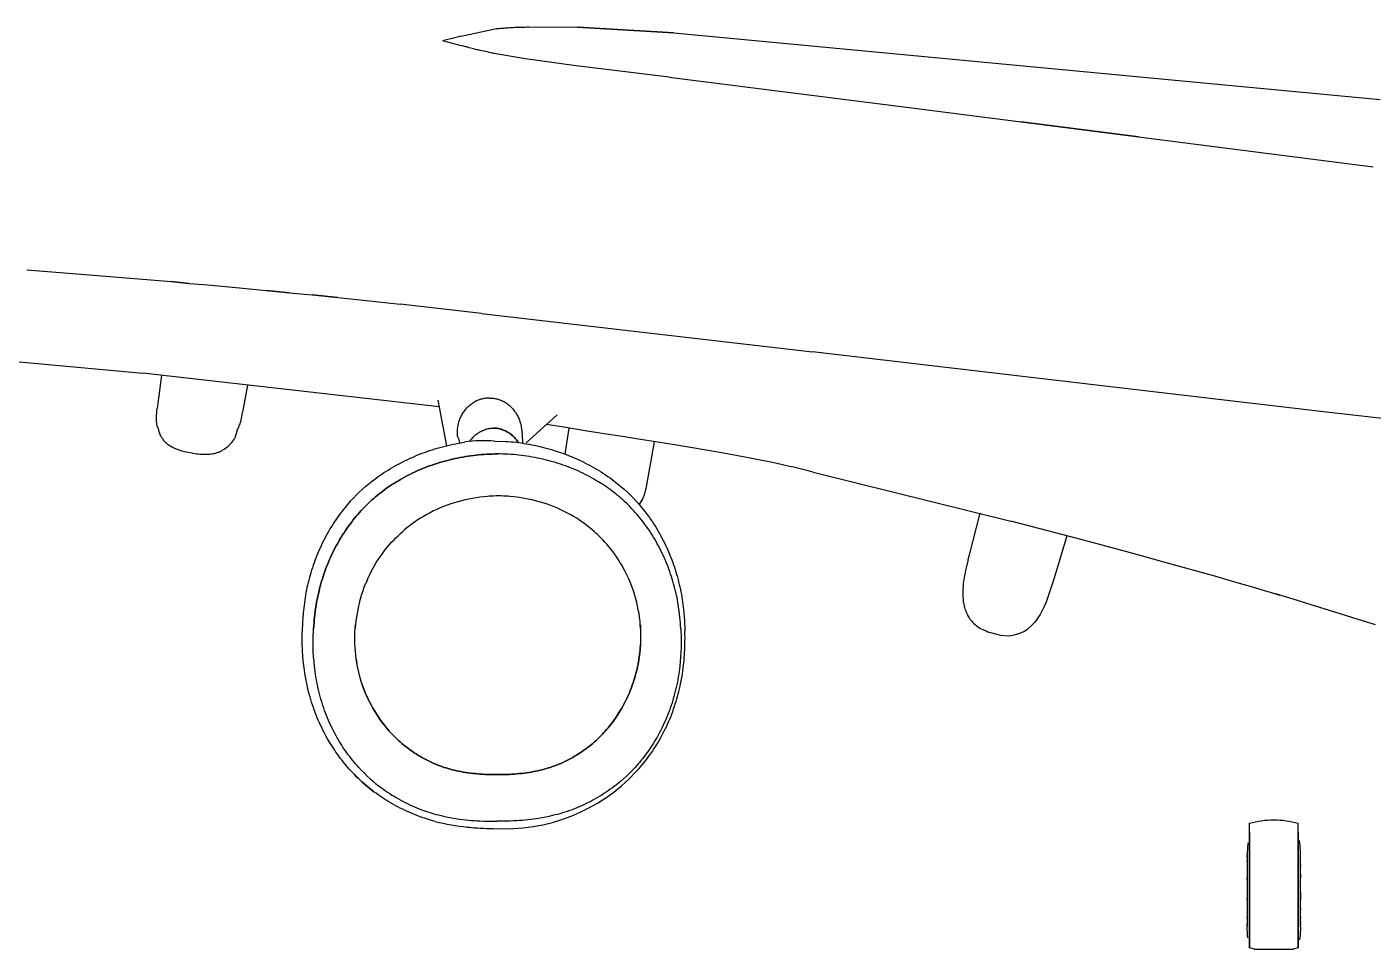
# Model space of a CAD drawing. Header units: metres. Extents: x -35769 to 135608, y -97159 to 12469.
# Drawn here: x 76402 to 89818, y -11624 to -2433 of the extents above; entities that cross this region are included whole.
import ezdxf

# ---------------------------------------------------------------- set-up
doc = ezdxf.new("R2010")
doc.units = ezdxf.units.M
doc.layers.get('0').update_dxf_attribs({"linetype": 'CONTINUOUS'})

msp = doc.modelspace()

# ---------------------------------------------------------------- linework, layer by layer
for p, q in [((80731, -2524), (80628, -2551)), ((80731, -2524), (81081, -2450)), ((81405, -2433), (81888, -2437)), ((81405, -2433), (81888, -2437)), ((82850, -2492), (81888, -2437)), ((81888, -2437), (82850, -2492)), ((82850, -2492), (89888, -3156)), ((80546, -2572), (80566, -2566)), ((80721, -2617), (80546, -2572)), ((80628, -2551), (80566, -2566)), ((81372, -2750), (81055, -2697)), ((81848, -2819), (81372, -2751)), ((82803, -2934), (81848, -2819)), ((79999, -5183), (80121, -5197)), ((80931, -5291), (80121, -5197)), ((70775, -5264), (77557, -5884)), ((80931, -5291), (84231, -5670)), ((89355, -6273), (84231, -5670)), ((80512, -6221), (77557, -5884)), ((77744, -5906), (77700, -6232)), ((78600, -6003), (78552, -6273)), ((80587, -6607), (80499, -6153)), ((81378, -6579), (81687, -6299)), ((81687, -6299), (81378, -6579)), ((92254, -6603), (89355, -6273)), ((81801, -6431), (81764, -6691)), ((82577, -7017), (82657, -6568)), ((84239, -6871), (86206, -7359)), ((85900, -7281), (85793, -7694)), ((86765, -7505), (86640, -7928)), ((86640, -7928), (86567, -8147)), ((86556, -8175), (86541, -8208)), ((86567, -8147), (86556, -8175)), ((86442, -8370), (86409, -8404)), ((86467, -8339), (86442, -8370)), ((88586, -10459), (88586, -10370)), ((88586, -10459), (88586, -10370)), ((88586, -11036), (88586, -10459)), ((88586, -10459), (88586, -11036)), ((89072, -10459), (89072, -10370)), ((89072, -10459), (89072, -10370)), ((89072, -10459), (89072, -11036)), ((89072, -11036), (89072, -10459)), ((88569, -10567), (88564, -10673)), ((88564, -10673), (88564, -11036)), ((89094, -11036), (89094, -10673)), ((88564, -11036), (88564, -11400)), ((88564, -11138), (88564, -11118)), ((88586, -11613), (88586, -11036)), ((88586, -11036), (88586, -11613)), ((89072, -11036), (89072, -11613)), ((89072, -11613), (89072, -11036)), ((89094, -11400), (89094, -11036)), ((89094, -11057), (89094, -11077)), ((89094, -11077), (89094, -11098)), ((89094, -11098), (89094, -11118)), ((89094, -11118), (89094, -11138)), ((88637, -11624), (88586, -11613)), ((88637, -11624), (89020, -11624)), ((88713, -11624), (88771, -11624)), ((88771, -11624), (88843, -11624)), ((88843, -11624), (88915, -11624)), ((88915, -11624), (88982, -11624)), ((88982, -11624), (89017, -11624)), ((89072, -11613), (89020, -11624))]:
    msp.add_line(p, q)
at = {"ltscale": 0.449428}
msp.add_line((77803, -6592), (77789, -6580), dxfattribs=at)
at = {"ltscale": 0.449412}
msp.add_line((77842, -6618), (77827, -6609), dxfattribs=at)
at = {"ltscale": 0.275366}
msp.add_line((88564, -10688), (88564, -10677), dxfattribs=at)
at = {"ltscale": 0.31665}
msp.add_line((88564, -10712), (88564, -10699), dxfattribs=at)
at = {"ltscale": 0.372778}
msp.add_line((88564, -10755), (88564, -10740), dxfattribs=at)
at = {"ltscale": 0.420801}
msp.add_line((89094, -10786), (89094, -10803), dxfattribs=at)
at = {"ltscale": 0.496045}
msp.add_line((88564, -10934), (88564, -10915), dxfattribs=at)
at = {"ltscale": 0.4802}
msp.add_line((89094, -10876), (89094, -10895), dxfattribs=at)
at = {"ltscale": 0.488721}
msp.add_line((89094, -10895), (89094, -10915), dxfattribs=at)
at = {"ltscale": 0.459741}
msp.add_line((89094, -11216), (89094, -11234), dxfattribs=at)
at = {"ltscale": 0.389722}
for p, q in [((88564, -11318), (88564, -11302)), ((89094, -11302), (89094, -11318))]:
    msp.add_line(p, q, dxfattribs=at)
at = {"ltscale": 0.296362}
for p, q in [((88564, -11385), (88564, -11373)), ((89094, -11373), (89094, -11385))]:
    msp.add_line(p, q, dxfattribs=at)
at = {"ltscale": 0.336182}
msp.add_line((89094, -11347), (89094, -11361), dxfattribs=at)
for points in [[(81081, -2450), (81095, -2449), (81108, -2448), (81122, -2446), (81136, -2445), (81151, -2444), (81166, -2443), (81181, -2442), (81196, -2441), (81212, -2440), (81228, -2439), (81244, -2438), (81261, -2437), (81278, -2437), (81295, -2436), (81313, -2435), (81331, -2435), (81349, -2434), (81367, -2434), (81386, -2433), (81405, -2433)], [(80810, -2640), (80785, -2633), (80772, -2630), (80752, -2625), (80737, -2621), (80721, -2617)], [(81055, -2697), (81046, -2695), (81037, -2693), (81020, -2690), (81003, -2686), (80986, -2683), (80970, -2679), (80953, -2676), (80937, -2672), (80921, -2668), (80910, -2665), (80898, -2663), (80887, -2660), (80876, -2657), (80854, -2651), (80839, -2648), (80810, -2640)], [(82803, -2934), (85142, -3231), (86311, -3379), (87480, -3528), (86311, -3379), (87480, -3528), (89818, -3827)], [(76402, -4853), (77105, -4910), (77474, -4941), (77839, -4972), (78020, -4989), (77839, -4972), (78022, -4989), (78205, -5005), (78380, -5021), (78554, -5037), (78787, -5059), (79018, -5082), (78787, -5059), (79018, -5082), (79245, -5104), (79501, -5130), (79245, -5104), (79501, -5130), (79753, -5157), (79999, -5183)], [(80694, -6514), (80693, -6501), (80693, -6488), (80693, -6475), (80693, -6462), (80694, -6443), (80696, -6423), (80700, -6404), (80704, -6385), (80706, -6374), (80710, -6363), (80713, -6353), (80717, -6342), (80721, -6332), (80725, -6322), (80730, -6312), (80735, -6302), (80740, -6292), (80746, -6283), (80752, -6274), (80758, -6265), (80765, -6256), (80772, -6247), (80779, -6239), (80786, -6231), (80793, -6223), (80801, -6216), (80809, -6209), (80817, -6202), (80826, -6195), (80834, -6189), (80843, -6183), (80852, -6177), (80864, -6170)], [(81012, -6132), (80993, -6133), (80983, -6134), (80974, -6135), (80964, -6136), (80955, -6138), (80945, -6139), (80936, -6142), (80927, -6144), (80918, -6147), (80909, -6150), (80900, -6153), (80882, -6161), (80865, -6170)], [(81012, -6132), (81023, -6133), (81034, -6133), (81045, -6134), (81055, -6135), (81066, -6137), (81076, -6139), (81086, -6141), (81096, -6144), (81106, -6147), (81115, -6150), (81125, -6154), (81135, -6158), (81144, -6162), (81154, -6167), (81163, -6172), (81172, -6177), (81181, -6183), (81190, -6189), (81198, -6195), (81207, -6202), (81226, -6219)], [(77715, -6449), (77701, -6409), (77698, -6393), (77696, -6378), (77695, -6366), (77694, -6354), (77693, -6342), (77693, -6331), (77694, -6315), (77695, -6299), (77697, -6278), (77698, -6265), (77700, -6232)], [(78497, -6452), (78503, -6442), (78508, -6431), (78513, -6421), (78518, -6410), (78522, -6399), (78526, -6388), (78530, -6377), (78533, -6365), (78537, -6350), (78540, -6335), (78545, -6315), (78547, -6301), (78552, -6273)], [(81272, -6273), (81289, -6302), (81294, -6312), (81299, -6322), (81303, -6332), (81320, -6385)], [(80815, -6565), (80819, -6559), (80825, -6550), (80832, -6542), (80838, -6534), (80845, -6526), (80852, -6519), (80860, -6511), (80867, -6504), (80875, -6497), (80883, -6491), (80891, -6485), (80900, -6479), (80908, -6474), (80917, -6468), (80926, -6464), (80935, -6459), (80944, -6455), (80954, -6451), (80963, -6448), (80973, -6444), (80983, -6442), (80993, -6439), (81003, -6437), (81013, -6436), (81023, -6434), (81033, -6433), (81043, -6433), (81053, -6433)], [(81298, -6576), (81287, -6559), (81281, -6550), (81275, -6542), (81268, -6534), (81261, -6526), (81254, -6519), (81247, -6511), (81239, -6504), (81232, -6497), (81224, -6491), (81215, -6485), (81207, -6479), (81198, -6474), (81189, -6468), (81180, -6464), (81171, -6459), (81162, -6455), (81153, -6451), (81143, -6448), (81133, -6444), (81124, -6442), (81114, -6439), (81104, -6437), (81094, -6436), (81084, -6434), (81073, -6433), (81063, -6433), (81053, -6433)], [(81053, -6433), (81063, -6433), (81073, -6433), (81084, -6434), (81094, -6436), (81104, -6437), (81114, -6439), (81124, -6442), (81133, -6444), (81143, -6448), (81153, -6451), (81162, -6455), (81171, -6459), (81180, -6464), (81189, -6468), (81198, -6474), (81207, -6479), (81215, -6485), (81224, -6491), (81232, -6497), (81239, -6504), (81247, -6511), (81254, -6519), (81261, -6526), (81268, -6534), (81275, -6542), (81281, -6550), (81287, -6559), (81298, -6576)], [(81320, -6385), (81323, -6394), (81324, -6400), (81326, -6412), (81327, -6417), (81328, -6423), (81331, -6441), (81332, -6448), (81333, -6453), (81333, -6458), (81335, -6476), (81336, -6487), (81337, -6497), (81338, -6508), (81338, -6520), (81339, -6531), (81340, -6540), (81340, -6549), (81341, -6559), (81342, -6582)], [(84239, -6871), (84188, -6858), (84136, -6845), (84083, -6832), (84043, -6822), (84002, -6813), (83919, -6794), (83833, -6776), (83746, -6758), (83644, -6738), (83540, -6718), (83433, -6699), (83323, -6679), (83249, -6666), (83172, -6653), (83016, -6626), (82855, -6600), (82688, -6573), (82516, -6545), (82338, -6517), (82155, -6488), (81966, -6458), (81772, -6426), (81581, -6395)], [(78052, -6681), (78032, -6678), (78012, -6675), (77993, -6671), (77974, -6667), (77948, -6660), (77935, -6657), (77923, -6653), (77910, -6649), (77898, -6644), (77885, -6639), (77873, -6634), (77862, -6629), (77851, -6623), (77843, -6619), (77835, -6614), (77827, -6609), (77819, -6604), (77811, -6598), (77803, -6592), (77796, -6586), (77789, -6580), (77783, -6574), (77777, -6568), (77771, -6561), (77765, -6554), (77760, -6547), (77755, -6540), (77750, -6533), (77745, -6526), (77741, -6518), (77737, -6511), (77731, -6497), (77725, -6484), (77721, -6470), (77718, -6460), (77715, -6449)], [(78497, -6452), (78495, -6462), (78492, -6471), (78490, -6479), (78488, -6487), (78485, -6497), (78482, -6507), (78479, -6515), (78476, -6523), (78474, -6530), (78471, -6536), (78469, -6540), (78467, -6543), (78465, -6547), (78464, -6550)], [(79685, -7098), (79715, -7068), (79747, -7039), (79780, -7011), (79813, -6983), (79846, -6957), (79868, -6941), (79889, -6925), (79911, -6909), (79934, -6894), (79956, -6879), (79979, -6864), (80001, -6850), (80024, -6836), (80048, -6822), (80071, -6809), (80095, -6796), (80118, -6783), (80142, -6771), (80166, -6759), (80191, -6747), (80215, -6735), (80240, -6724), (80264, -6714), (80289, -6703), (80314, -6693), (80339, -6683), (80364, -6674), (80390, -6665), (80415, -6656), (80441, -6648), (80467, -6640), (80492, -6632), (80518, -6625), (80544, -6617), (80570, -6611), (80596, -6604), (80623, -6598), (80649, -6593), (80675, -6587), (80702, -6582), (80728, -6578), (80755, -6573), (80763, -6572)], [(80694, -6514), (80696, -6518), (80698, -6523), (80700, -6530), (80702, -6535), (80704, -6540), (80706, -6546), (80707, -6552), (80709, -6559), (80714, -6580)], [(81063, -6561), (81170, -6564), (81196, -6566), (81223, -6568), (81249, -6570), (81276, -6573), (81302, -6576), (81329, -6580), (81355, -6584), (81381, -6588), (81407, -6593), (81434, -6598), (81460, -6603), (81486, -6608), (81512, -6614), (81538, -6621), (81564, -6627), (81589, -6634), (81615, -6642), (81640, -6649), (81666, -6657), (81691, -6665), (81716, -6674), (81742, -6683), (81767, -6692), (81792, -6702), (81816, -6711), (81841, -6722), (81865, -6732), (81890, -6743), (81914, -6754), (81938, -6766), (81962, -6777), (81986, -6790), (82009, -6802), (82033, -6815), (82056, -6828), (82079, -6841), (82102, -6855), (82124, -6869), (82147, -6884), (82169, -6898), (82191, -6913), (82213, -6929), (82234, -6944), (82256, -6960), (82289, -6986), (82322, -7013), (82354, -7041), (82386, -7070), (82401, -7085), (82416, -7100)], [(78052, -6681), (78072, -6684), (78092, -6687), (78111, -6689), (78131, -6690), (78157, -6692), (78171, -6692), (78184, -6692), (78197, -6692), (78210, -6691), (78224, -6690), (78237, -6689), (78249, -6687), (78261, -6685), (78270, -6684), (78280, -6681), (78289, -6679), (78298, -6676), (78307, -6673), (78316, -6670), (78325, -6666), (78333, -6662), (78341, -6658), (78349, -6654), (78356, -6650), (78367, -6642)], [(81092, -6689), (81066, -6689), (81039, -6690), (81012, -6691), (80986, -6692), (80959, -6694), (80933, -6696), (80906, -6698), (80880, -6701), (80853, -6704), (80827, -6707), (80800, -6711), (80774, -6715), (80748, -6720), (80721, -6724), (80695, -6730), (80669, -6735), (80643, -6741), (80617, -6747), (80592, -6754), (80566, -6760), (80540, -6768), (80515, -6775), (80489, -6783), (80464, -6791), (80439, -6800), (80413, -6809), (80388, -6818), (80364, -6828), (80339, -6838), (80314, -6848), (80290, -6859), (80266, -6870), (80242, -6881), (80218, -6893), (80194, -6905), (80170, -6918), (80147, -6931), (80124, -6944), (80104, -6956), (80084, -6968), (80064, -6980), (80044, -6992), (80025, -7005), (80006, -7018), (79987, -7032), (79968, -7045), (79949, -7059), (79931, -7074), (79912, -7088), (79894, -7103), (79876, -7118), (79859, -7133), (79841, -7148), (79824, -7164)], [(79824, -7164), (79841, -7148), (79859, -7133), (79876, -7118), (79894, -7103), (79912, -7088), (79931, -7074), (79949, -7059), (79968, -7045), (79987, -7032), (80006, -7018), (80025, -7005), (80044, -6992), (80064, -6980), (80084, -6968), (80104, -6956), (80124, -6944), (80147, -6931), (80170, -6918), (80194, -6905), (80218, -6893), (80242, -6881), (80266, -6870), (80290, -6859), (80314, -6848), (80339, -6838), (80364, -6828), (80388, -6818), (80413, -6809), (80439, -6800), (80464, -6791), (80489, -6783), (80515, -6775), (80540, -6768), (80566, -6760), (80592, -6754), (80617, -6747), (80643, -6741), (80669, -6735), (80695, -6730), (80721, -6724), (80748, -6720), (80774, -6715), (80800, -6711), (80827, -6707), (80853, -6704), (80880, -6701), (80906, -6698), (80933, -6696), (80959, -6694), (80986, -6692), (81012, -6691), (81039, -6690), (81066, -6689), (81092, -6689)], [(82358, -7164), (82341, -7148), (82324, -7133), (82306, -7118), (82288, -7103), (82270, -7088), (82252, -7074), (82234, -7059), (82215, -7045), (82196, -7032), (82177, -7018), (82158, -7005), (82139, -6992), (82119, -6980), (82099, -6968), (82079, -6956), (82059, -6944), (82036, -6931), (82013, -6918), (81989, -6905), (81966, -6893), (81942, -6881), (81918, -6870), (81894, -6859), (81869, -6848), (81845, -6838), (81820, -6828), (81795, -6818), (81770, -6809), (81745, -6800), (81720, -6791), (81695, -6783), (81669, -6775), (81644, -6768), (81618, -6760), (81592, -6754), (81567, -6747), (81541, -6741), (81515, -6735), (81489, -6730), (81463, -6724), (81436, -6720), (81410, -6715), (81384, -6711), (81357, -6707), (81331, -6704), (81305, -6701), (81278, -6698), (81252, -6696), (81225, -6694), (81199, -6692), (81172, -6691), (81145, -6690), (81119, -6689), (81092, -6689)], [(79685, -7098), (79655, -7129), (79625, -7161), (79597, -7193), (79570, -7226), (79543, -7260), (79527, -7281), (79511, -7303), (79495, -7325), (79480, -7347), (79465, -7369), (79450, -7392), (79436, -7414), (79422, -7437), (79408, -7461), (79395, -7484), (79382, -7508), (79370, -7531), (79357, -7555), (79345, -7579), (79334, -7604), (79323, -7628), (79312, -7653), (79301, -7677), (79291, -7702), (79281, -7727), (79272, -7751), (79263, -7775), (79255, -7799), (79247, -7824), (79239, -7848), (79231, -7873), (79224, -7897), (79217, -7922), (79211, -7947), (79205, -7972), (79199, -7997), (79193, -8022), (79188, -8047), (79183, -8072), (79179, -8097), (79174, -8123), (79171, -8148), (79167, -8173), (79164, -8199), (79161, -8224), (79158, -8250), (79155, -8275), (79151, -8327), (79149, -8360), (79147, -8393), (79146, -8428), (79145, -8463)], [(81103, -7108), (81078, -7108), (81053, -7109), (81028, -7110), (81009, -7111), (80991, -7112), (80954, -7116), (80916, -7120), (80879, -7126), (80842, -7132), (80806, -7139), (80770, -7147), (80733, -7156), (80697, -7166), (80661, -7176), (80626, -7188), (80590, -7200), (80555, -7213), (80521, -7228), (80487, -7243), (80453, -7258), (80420, -7275), (80387, -7293), (80355, -7312), (80323, -7331), (80307, -7341), (80291, -7351), (80276, -7362), (80261, -7373), (80236, -7390), (80213, -7408), (80189, -7427), (80166, -7446), (80144, -7465)], [(81543, -7176), (81508, -7166), (81472, -7156), (81436, -7147), (81399, -7139), (81363, -7132), (81326, -7126), (81289, -7120), (81252, -7116), (81215, -7112), (81196, -7111), (81178, -7110), (81153, -7109), (81128, -7108), (81103, -7108)], [(82416, -7100), (82431, -7115), (82446, -7130), (82475, -7161), (82504, -7193), (82531, -7226), (82558, -7259), (82574, -7280), (82590, -7302), (82606, -7323), (82621, -7345), (82636, -7367), (82651, -7390), (82665, -7412), (82679, -7435), (82692, -7458), (82706, -7481), (82719, -7505), (82731, -7528), (82744, -7552), (82756, -7576), (82767, -7600), (82779, -7624), (82790, -7648), (82800, -7673), (82810, -7697), (82820, -7722), (82829, -7746), (82838, -7770), (82847, -7794), (82855, -7818), (82863, -7842), (82870, -7867), (82877, -7891), (82884, -7915), (82891, -7940), (82897, -7965), (82903, -7990), (82909, -8014), (82914, -8039), (82919, -8064), (82924, -8089), (82928, -8114), (82932, -8139), (82936, -8165), (82939, -8190), (82943, -8215), (82945, -8241), (82948, -8266), (82953, -8317), (82955, -8349), (82957, -8381), (82958, -8417), (82959, -8452)], [(82505, -7195), (82508, -7191), (82515, -7181), (82521, -7171), (82527, -7160), (82533, -7149), (82539, -7139), (82544, -7128), (82549, -7117), (82553, -7105), (82557, -7094), (82561, -7082), (82565, -7071), (82568, -7059), (82571, -7047), (82574, -7036), (82577, -7017)], [(79824, -7164), (79799, -7187), (79775, -7211), (79751, -7235), (79734, -7254), (79717, -7273), (79700, -7292), (79684, -7311), (79667, -7331), (79651, -7351), (79636, -7371), (79620, -7391), (79605, -7412), (79591, -7433), (79576, -7454), (79562, -7475), (79548, -7496), (79535, -7518), (79522, -7540), (79509, -7562), (79496, -7584), (79484, -7606), (79472, -7629), (79460, -7651), (79449, -7674), (79438, -7697), (79428, -7720), (79417, -7743), (79407, -7767), (79398, -7790), (79388, -7814), (79379, -7838), (79371, -7862), (79362, -7886), (79354, -7910), (79347, -7934), (79339, -7958), (79332, -7983), (79325, -8007), (79319, -8032), (79313, -8057), (79307, -8081), (79298, -8125), (79289, -8169), (79282, -8212), (79276, -8256), (79272, -8286), (79268, -8315), (79265, -8345), (79263, -8374), (79260, -8404), (79258, -8434)], [(79258, -8434), (79260, -8404), (79263, -8374), (79265, -8345), (79268, -8315), (79272, -8286), (79276, -8256), (79282, -8212), (79289, -8169), (79298, -8125), (79307, -8081), (79313, -8057), (79319, -8032), (79325, -8007), (79332, -7983), (79339, -7958), (79347, -7934), (79354, -7910), (79362, -7886), (79371, -7862), (79379, -7838), (79388, -7814), (79398, -7790), (79407, -7767), (79417, -7743), (79428, -7720), (79438, -7697), (79449, -7674), (79460, -7651), (79472, -7629), (79484, -7606), (79496, -7584), (79509, -7562), (79522, -7540), (79535, -7518), (79548, -7496), (79562, -7475), (79576, -7454), (79591, -7433), (79605, -7412), (79620, -7391), (79636, -7371), (79651, -7351), (79667, -7331), (79684, -7311), (79700, -7292), (79717, -7273), (79734, -7254), (79751, -7235), (79775, -7211), (79799, -7187), (79824, -7164)], [(81684, -7228), (81649, -7213), (81614, -7200), (81579, -7188), (81544, -7176)], [(82059, -7466), (82036, -7446), (82013, -7427), (81990, -7408), (81966, -7390), (81942, -7373), (81927, -7362), (81912, -7352), (81896, -7341), (81881, -7331), (81849, -7312), (81817, -7293), (81784, -7275), (81684, -7228)], [(82919, -8434), (82917, -8404), (82915, -8374), (82912, -8345), (82910, -8315), (82906, -8286), (82903, -8256), (82896, -8212), (82889, -8169), (82881, -8125), (82872, -8081), (82866, -8057), (82860, -8032), (82854, -8007), (82847, -7983), (82840, -7958), (82833, -7934), (82825, -7910), (82817, -7886), (82809, -7862), (82800, -7838), (82791, -7814), (82782, -7790), (82773, -7767), (82763, -7743), (82753, -7720), (82742, -7697), (82731, -7674), (82720, -7651), (82708, -7629), (82697, -7606), (82684, -7584), (82672, -7562), (82659, -7540), (82646, -7518), (82633, -7496), (82619, -7475), (82605, -7454), (82591, -7433), (82576, -7412), (82561, -7391), (82546, -7371), (82530, -7351), (82514, -7331), (82498, -7311), (82482, -7292), (82465, -7273), (82448, -7254), (82431, -7235), (82407, -7211), (82383, -7187), (82358, -7164)], [(88241, -7908), (87733, -7767), (87472, -7695), (87205, -7622), (86932, -7549), (86206, -7359)], [(79921, -7715), (79941, -7687), (79961, -7660), (79980, -7636), (80000, -7612), (80020, -7589), (80040, -7566), (80061, -7544), (80079, -7526), (80097, -7508), (80115, -7491), (80129, -7478), (80144, -7465)], [(82518, -8430), (82516, -8393), (82518, -8429), (82515, -8392), (82512, -8355), (82507, -8317), (82502, -8280), (82495, -8243), (82488, -8206), (82479, -8170), (82470, -8134), (82460, -8099), (82449, -8063), (82449, -8063), (82437, -8028), (82424, -7993), (82410, -7959), (82396, -7926), (82380, -7893), (82365, -7862), (82349, -7832), (82333, -7802), (82315, -7773), (82297, -7744), (82279, -7716), (82260, -7688), (82240, -7661), (82221, -7637), (82202, -7613), (82182, -7590), (82161, -7567), (82141, -7545), (82123, -7527), (82123, -7527), (82105, -7509), (82087, -7491), (82073, -7478), (82059, -7466)], [(79788, -7958), (79802, -7924), (79818, -7891), (79834, -7861), (79850, -7831), (79867, -7801), (79884, -7772), (79902, -7743), (79921, -7715)], [(85793, -7694), (85780, -7745), (85778, -7755), (85765, -7810), (85759, -7839), (85753, -7868), (85748, -7894), (85746, -7900), (85743, -7920), (85742, -7926), (85738, -7949), (85737, -7955), (85734, -7979), (85733, -7985), (85732, -7995), (85732, -8000), (85731, -8010), (85729, -8032), (85728, -8055), (85728, -8078), (85728, -8097), (85729, -8117), (85731, -8138), (85732, -8144), (85733, -8155), (85734, -8165), (85736, -8175), (85739, -8188), (85742, -8205), (85746, -8217), (85747, -8221), (85750, -8234), (85755, -8247), (85756, -8250), (85761, -8263), (85766, -8274), (85771, -8285), (85775, -8293), (85780, -8303), (85786, -8314), (85791, -8322), (85793, -8324), (85800, -8335), (85810, -8347), (85818, -8357), (85829, -8369), (85840, -8380), (85851, -8390), (85862, -8399), (85875, -8409), (85886, -8416), (85900, -8425), (85913, -8432), (85927, -8440), (85943, -8447), (85961, -8454), (85978, -8461), (85992, -8465), (86005, -8470), (86106, -8494)], [(89384, -8249), (89191, -8190), (89020, -8137), (88845, -8085), (88884, -8097), (88727, -8050), (88607, -8015), (88487, -7980), (88241, -7909)], [(79716, -8168), (79726, -8132), (79736, -8097), (79748, -8061), (79760, -8027), (79773, -7992), (79778, -7981)], [(79788, -7958), (79778, -7981)], [(79716, -8168), (79707, -8205), (79699, -8241), (79692, -8278), (79686, -8315), (79681, -8352), (79676, -8389), (79673, -8427), (79676, -8390), (79673, -8427)], [(86556, -8175), (86544, -8203), (86537, -8217), (86531, -8231), (86521, -8251), (86510, -8271), (86499, -8291), (86477, -8324)], [(89842, -8394), (89658, -8335), (89384, -8249)], [(79709, -9813), (79693, -9796), (79678, -9779), (79663, -9761), (79648, -9743), (79633, -9725), (79619, -9706), (79605, -9688), (79591, -9669), (79578, -9650), (79565, -9631), (79552, -9611), (79539, -9592), (79527, -9572), (79515, -9552), (79503, -9532), (79491, -9512), (79474, -9480), (79458, -9449), (79442, -9417), (79430, -9393), (79419, -9369), (79409, -9345), (79398, -9320), (79388, -9295), (79379, -9270), (79369, -9245), (79361, -9220), (79352, -9195), (79344, -9170), (79336, -9144), (79329, -9119), (79322, -9093), (79315, -9067), (79308, -9042), (79302, -9016), (79297, -8990), (79292, -8964), (79287, -8937), (79282, -8911), (79278, -8885), (79274, -8859), (79270, -8832), (79267, -8806), (79263, -8759), (79259, -8713), (79256, -8666), (79255, -8620), (79254, -8578), (79255, -8537), (79256, -8496), (79257, -8465), (79258, -8434)], [(79723, -8920), (79696, -8808), (79689, -8770), (79683, -8733), (79689, -8770), (79683, -8732), (79679, -8694), (79675, -8656), (79672, -8618), (79670, -8579), (79669, -8541), (79670, -8503), (79671, -8465), (79673, -8427)], [(82518, -8431), (82518, -8573), (82517, -8597), (82515, -8621), (82513, -8645), (82510, -8668), (82507, -8692), (82504, -8716), (82500, -8739), (82496, -8763), (82492, -8786), (82487, -8810), (82482, -8833), (82476, -8856), (82470, -8879), (82464, -8903), (82457, -8926), (82450, -8949), (82443, -8971), (82435, -8994), (82427, -9017), (82418, -9039), (82406, -9069), (82394, -9098), (82380, -9127), (82365, -9159), (82348, -9191), (82331, -9223), (82312, -9254), (82302, -9271), (82291, -9288), (82279, -9306), (82268, -9323), (82256, -9339), (82244, -9356), (82231, -9372), (82219, -9389), (82206, -9405), (82193, -9420), (82179, -9436), (82166, -9451), (82152, -9467), (82138, -9482)], [(82919, -8434), (82920, -8465), (82922, -8496), (82922, -8537), (82922, -8578), (82922, -8620), (82920, -8666), (82917, -8713), (82913, -8759), (82909, -8806), (82905, -8832), (82902, -8859), (82898, -8885), (82893, -8911), (82889, -8937), (82884, -8964), (82878, -8990), (82873, -9016), (82867, -9042), (82860, -9067), (82853, -9093), (82846, -9119), (82839, -9144), (82831, -9170), (82822, -9195), (82814, -9220), (82805, -9245), (82795, -9270), (82786, -9295), (82776, -9320), (82765, -9345), (82754, -9369), (82743, -9393), (82732, -9417), (82716, -9449), (82699, -9480), (82682, -9512), (82670, -9532), (82658, -9552), (82646, -9572), (82634, -9592), (82621, -9611), (82608, -9631), (82595, -9650), (82581, -9669), (82567, -9688), (82553, -9706), (82539, -9725), (82524, -9743), (82509, -9761), (82494, -9779), (82479, -9796), (82463, -9813)], [(86477, -8324), (86467, -8339)], [(79648, -9866), (79631, -9849), (79615, -9831), (79600, -9813), (79584, -9795), (79569, -9777), (79554, -9758), (79539, -9739), (79524, -9720), (79510, -9701), (79496, -9682), (79482, -9662), (79469, -9642), (79456, -9622), (79443, -9602), (79430, -9582), (79418, -9562), (79399, -9530), (79382, -9498), (79365, -9466), (79352, -9442), (79340, -9417), (79328, -9393), (79317, -9368), (79306, -9343), (79295, -9318), (79285, -9292), (79275, -9267), (79266, -9241), (79257, -9216), (79248, -9190), (79239, -9164), (79231, -9138), (79224, -9111), (79216, -9085), (79209, -9059), (79203, -9032), (79197, -9006), (79191, -8979), (79185, -8952), (79180, -8926), (79175, -8899), (79171, -8872), (79167, -8845), (79161, -8797), (79156, -8750), (79151, -8702), (79148, -8655), (79147, -8624), (79146, -8593), (79145, -8560), (79145, -8527), (79145, -8495), (79145, -8463)], [(82138, -9482), (82152, -9467), (82166, -9451), (82179, -9436), (82193, -9420), (82206, -9405), (82219, -9389), (82231, -9372), (82244, -9356), (82256, -9339), (82268, -9323), (82279, -9306), (82291, -9288), (82302, -9271), (82312, -9254), (82331, -9223), (82348, -9191), (82365, -9159), (82380, -9127), (82394, -9098), (82406, -9069), (82418, -9039), (82427, -9017), (82435, -8994), (82443, -8971), (82450, -8949), (82457, -8926), (82464, -8903), (82470, -8879), (82476, -8856), (82482, -8833), (82487, -8810), (82492, -8786), (82496, -8763), (82500, -8739), (82504, -8716), (82507, -8692), (82510, -8668), (82513, -8645), (82515, -8621), (82517, -8597), (82517, -8584)], [(79746, -8994), (79734, -8957), (79723, -8920)], [(79744, -8989), (79754, -9017), (79763, -9039), (79774, -9069), (79787, -9098), (79800, -9127), (79816, -9159), (79832, -9191), (79850, -9223), (79868, -9254), (79878, -9271), (79889, -9288), (79901, -9306), (79912, -9323), (79924, -9339), (79936, -9356), (79948, -9372), (79961, -9389), (79974, -9405), (79987, -9420), (80000, -9436), (80013, -9451), (80027, -9467), (80041, -9482)], [(80027, -9467), (80013, -9451), (80000, -9436), (79987, -9420), (79974, -9405), (79961, -9389), (79948, -9372), (79936, -9356), (79924, -9339), (79912, -9323), (79901, -9306), (79889, -9288), (79878, -9271), (79868, -9254), (79850, -9223), (79832, -9191), (79816, -9159), (79800, -9127), (79787, -9098), (79774, -9069), (79763, -9039), (79754, -9017), (79744, -8989)], [(81089, -9886), (81052, -9885), (81015, -9885), (80966, -9883), (80942, -9882), (80917, -9880), (80893, -9879), (80869, -9876), (80845, -9874), (80821, -9871), (80797, -9868), (80773, -9864), (80749, -9861), (80726, -9856), (80704, -9852), (80683, -9847), (80662, -9842), (80641, -9837), (80620, -9832), (80599, -9826), (80579, -9819), (80558, -9813), (80538, -9806), (80518, -9798), (80497, -9790), (80476, -9782), (80456, -9774), (80436, -9765), (80416, -9755), (80396, -9746), (80376, -9735), (80357, -9725), (80337, -9714), (80318, -9703), (80299, -9692), (80280, -9680), (80262, -9668), (80243, -9655), (80225, -9642), (80207, -9629), (80190, -9616), (80172, -9602), (80155, -9588), (80138, -9574), (80121, -9559), (80105, -9544), (80088, -9529), (80072, -9513), (80057, -9498), (80041, -9482)], [(80041, -9482), (80057, -9498), (80072, -9513), (80088, -9529), (80105, -9544), (80121, -9559), (80138, -9574), (80155, -9588), (80172, -9602), (80190, -9616), (80207, -9629), (80225, -9642), (80243, -9655), (80262, -9668), (80280, -9680), (80299, -9692), (80318, -9703), (80337, -9714), (80357, -9725), (80376, -9735), (80396, -9746), (80416, -9755), (80436, -9765), (80456, -9774), (80476, -9782), (80497, -9790), (80518, -9798), (80538, -9806), (80558, -9813), (80579, -9819), (80599, -9826), (80620, -9832), (80641, -9837), (80662, -9842), (80683, -9847), (80704, -9852), (80726, -9856), (80749, -9861), (80773, -9864), (80797, -9868), (80821, -9871), (80845, -9874), (80869, -9876), (80893, -9879), (80917, -9880), (80942, -9882), (80966, -9883), (81015, -9885), (81052, -9885), (81089, -9886)], [(82138, -9482), (82122, -9498), (82107, -9513), (82091, -9529), (82074, -9544), (82058, -9559), (82041, -9574), (82024, -9588), (82007, -9602), (81989, -9616), (81971, -9629), (81953, -9642), (81935, -9655), (81917, -9668), (81898, -9680), (81879, -9692), (81860, -9703), (81841, -9714), (81822, -9725), (81802, -9735), (81782, -9746), (81763, -9755), (81742, -9765), (81722, -9774), (81702, -9782), (81681, -9790), (81661, -9798), (81640, -9806), (81620, -9813), (81599, -9819), (81579, -9826), (81558, -9832), (81537, -9837), (81516, -9842), (81495, -9847), (81474, -9852), (81452, -9856), (81429, -9861), (81405, -9864), (81381, -9868), (81357, -9871), (81333, -9874), (81309, -9876), (81284, -9879), (81260, -9880), (81236, -9882), (81211, -9883), (81162, -9885), (81126, -9885), (81089, -9886)], [(81089, -9886), (81126, -9885), (81162, -9885), (81211, -9883), (81236, -9882), (81260, -9880), (81284, -9879), (81309, -9876), (81333, -9874), (81357, -9871), (81381, -9868), (81405, -9864), (81429, -9861), (81452, -9856), (81474, -9852), (81495, -9847), (81516, -9842), (81537, -9837), (81558, -9832), (81579, -9826), (81599, -9819), (81620, -9813), (81640, -9806), (81661, -9798), (81681, -9790), (81702, -9782), (81722, -9774), (81742, -9765), (81763, -9755), (81782, -9746), (81802, -9735), (81822, -9725), (81841, -9714), (81860, -9703), (81879, -9692), (81898, -9680), (81917, -9668), (81935, -9655), (81953, -9642), (81971, -9629), (81989, -9616), (82007, -9602), (82024, -9588), (82041, -9574), (82058, -9559), (82074, -9544), (82091, -9529), (82107, -9513), (82122, -9498), (82138, -9482)], [(79648, -9866), (79666, -9885), (79684, -9903), (79702, -9921), (79721, -9939), (79740, -9957), (79760, -9974), (79779, -9991), (79799, -10008), (79819, -10024), (79839, -10040), (79860, -10056), (79864, -10058)], [(80471, -10352), (80458, -10349), (80415, -10336), (80373, -10323), (80331, -10309), (80289, -10293), (80265, -10284), (80241, -10274), (80217, -10264), (80194, -10253), (80170, -10243), (80147, -10231), (80123, -10220), (80100, -10208), (80078, -10196), (80055, -10183), (80032, -10170), (80010, -10157), (79988, -10144), (79966, -10130), (79945, -10116), (79923, -10101), (79902, -10086), (79881, -10071), (79860, -10056), (79839, -10040), (79819, -10024), (79799, -10008), (79779, -9991), (79760, -9974), (79740, -9957), (79721, -9939), (79702, -9921), (79684, -9903), (79666, -9885), (79648, -9866)], [(79709, -9813), (79736, -9843), (79765, -9872), (79794, -9900), (79824, -9927), (79855, -9954), (79874, -9970), (79894, -9986), (79914, -10002), (79935, -10017), (79955, -10032), (79976, -10047), (79997, -10061), (80018, -10075), (80039, -10089), (80061, -10102), (80083, -10115), (80105, -10128), (80127, -10140), (80150, -10152), (80172, -10164), (80195, -10175), (80218, -10186), (80241, -10196), (80265, -10207), (80288, -10216), (80312, -10226), (80335, -10235), (80359, -10244), (80383, -10252), (80407, -10260), (80432, -10268), (80456, -10275), (80480, -10282), (80505, -10288), (80530, -10294), (80554, -10300), (80579, -10306), (80616, -10313), (80653, -10320), (80690, -10326), (80718, -10330), (80746, -10333), (80774, -10337), (80803, -10339), (80831, -10342), (80859, -10344), (80887, -10346), (80915, -10347), (80957, -10349), (80998, -10350), (81042, -10351), (81085, -10351)], [(82463, -9813), (82435, -9843), (82407, -9872), (82377, -9900), (82347, -9927), (82316, -9954), (82297, -9970), (82277, -9986), (82257, -10002), (82237, -10017), (82216, -10032), (82195, -10047), (82174, -10061), (82153, -10075), (82131, -10089), (82110, -10102), (82088, -10115), (82066, -10128), (82043, -10140), (82021, -10152), (81998, -10164), (81975, -10175), (81952, -10186), (81929, -10196), (81906, -10207), (81882, -10216), (81859, -10226), (81835, -10235), (81811, -10244), (81787, -10252), (81763, -10260), (81739, -10268), (81714, -10275), (81690, -10282), (81665, -10288), (81640, -10294), (81616, -10300), (81591, -10306), (81554, -10313), (81517, -10320), (81480, -10326), (81452, -10330), (81424, -10333), (81395, -10337), (81367, -10339), (81339, -10342), (81311, -10344), (81283, -10346), (81254, -10347), (81213, -10349), (81171, -10350), (81128, -10351), (81085, -10351)], [(80789, -10409), (80808, -10411), (80857, -10415), (80888, -10417), (80919, -10418), (80953, -10420), (80986, -10421), (81018, -10421), (81051, -10421)], [(88586, -10370), (88615, -10362), (88645, -10356), (88675, -10350), (88705, -10345), (88736, -10341), (88767, -10338), (88798, -10337), (88829, -10336), (88860, -10337), (88890, -10338), (88921, -10341), (88952, -10345), (88982, -10350), (89012, -10356), (89042, -10362), (89072, -10370)], [(89094, -10673), (89093, -10655), (89093, -10637), (89092, -10619), (89091, -10602), (89090, -10584), (89088, -10566), (89086, -10548), (89085, -10543)], [(88570, -11511), (88569, -11507), (88567, -11489), (88566, -11471), (88565, -11453), (88564, -11435), (88564, -11418), (88564, -11400)], [(89094, -11400), (89093, -11418), (89093, -11435), (89092, -11453), (89091, -11471), (89090, -11489), (89088, -11507), (89086, -11525), (89085, -11533)]]:
    msp.add_lwpolyline(points)
msp.add_lwpolyline([(81051, -10421, 0.225318), (82471, -9859), (82487, -9842), (82503, -9824), (82519, -9806), (82534, -9788), (82550, -9769), (82564, -9750), (82579, -9732), (82593, -9713), (82608, -9693), (82621, -9674), (82635, -9654), (82648, -9634), (82661, -9614), (82674, -9594), (82686, -9574), (82699, -9553), (82717, -9521), (82734, -9489), (82751, -9457), (82763, -9433), (82775, -9408), (82786, -9383), (82797, -9358), (82808, -9333), (82818, -9308), (82828, -9283), (82838, -9257), (82847, -9231), (82856, -9206), (82864, -9181), (82872, -9156), (82879, -9131), (82887, -9106), (82893, -9081), (82900, -9056), (82906, -9030), (82912, -9005), (82917, -8979), (82922, -8954), (82927, -8928), (82931, -8903), (82935, -8877), (82939, -8851), (82943, -8825), (82946, -8799), (82949, -8774), (82951, -8748), (82953, -8722), (82955, -8696), (82957, -8670), (82958, -8644), (82960, -8592), (82960, -8557), (82961, -8523), (82960, -8488), (82959, -8452)], format="xyb")
for centre, radius, start, end in [((80998, -6457), 329, 33.8218, 46.1695), ((78171, -6341), 359, 303.059, 324.5289), ((80962, -7887), 1330, 85.6305, 98.6027), ((86173, -8166), 335, 258.4549, 314.7596), ((81008, -8273), 2147, 255.517, 264.1498)]:
    msp.add_arc(centre, radius, start, end)

doc.saveas('drawing.dxf')
